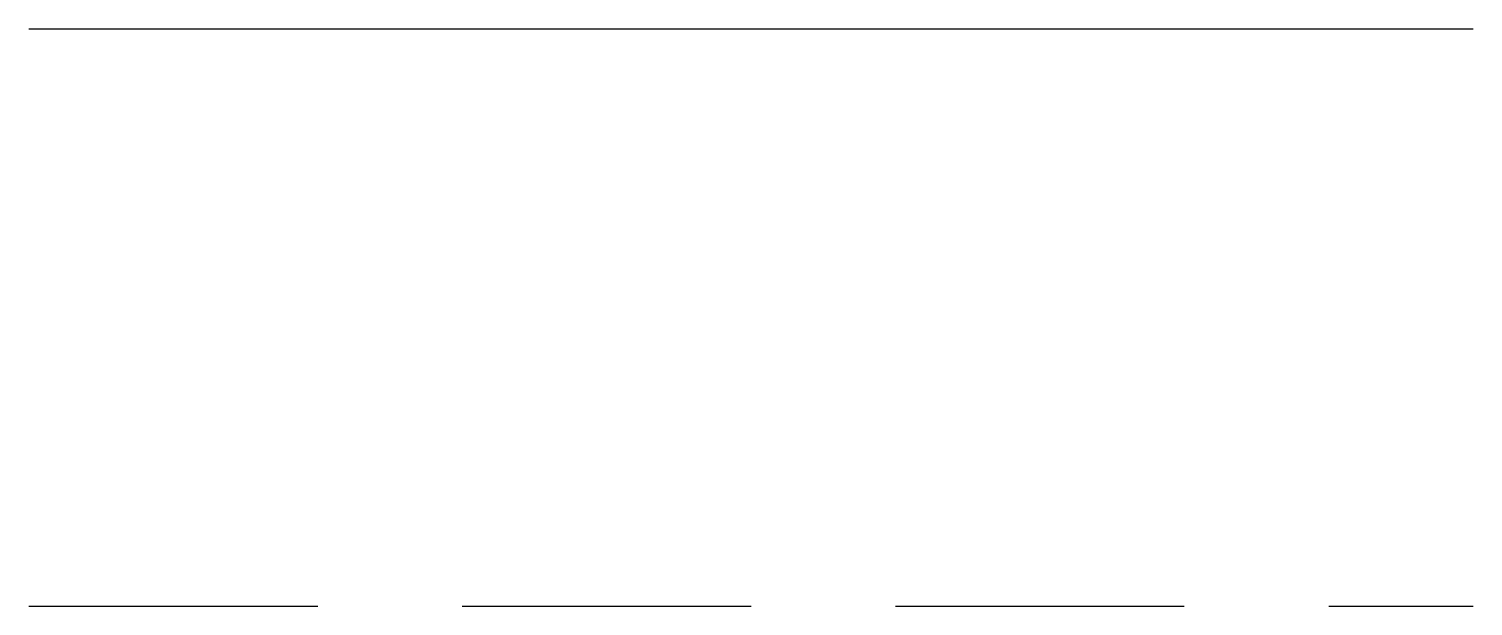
# Model space of a CAD drawing. Extents: x 0 to 10, y 0 to 4.
import ezdxf

# ---------------------------------------------------------------- set-up
doc = ezdxf.new("R2010")
doc.units = 0
doc.header["$LTSCALE"] = 2
doc.linetypes.add('DASHED', pattern=[1.5, 1, -0.5])
doc.layers.add('DETAIL', color=3, linetype='DASHED')

msp = doc.modelspace()

# ---------------------------------------------------------------- linework, layer by layer
at = {"layer": 'DETAIL', "color": 0, "linetype": 'BYBLOCK'}
msp.add_line((0, 4, 3), (10, 4, 3), dxfattribs=at)
at = {"layer": 'DETAIL'}
msp.add_line((0, 0, 3), (10, 0, 3), dxfattribs=at)

doc.saveas('drawing.dxf')
